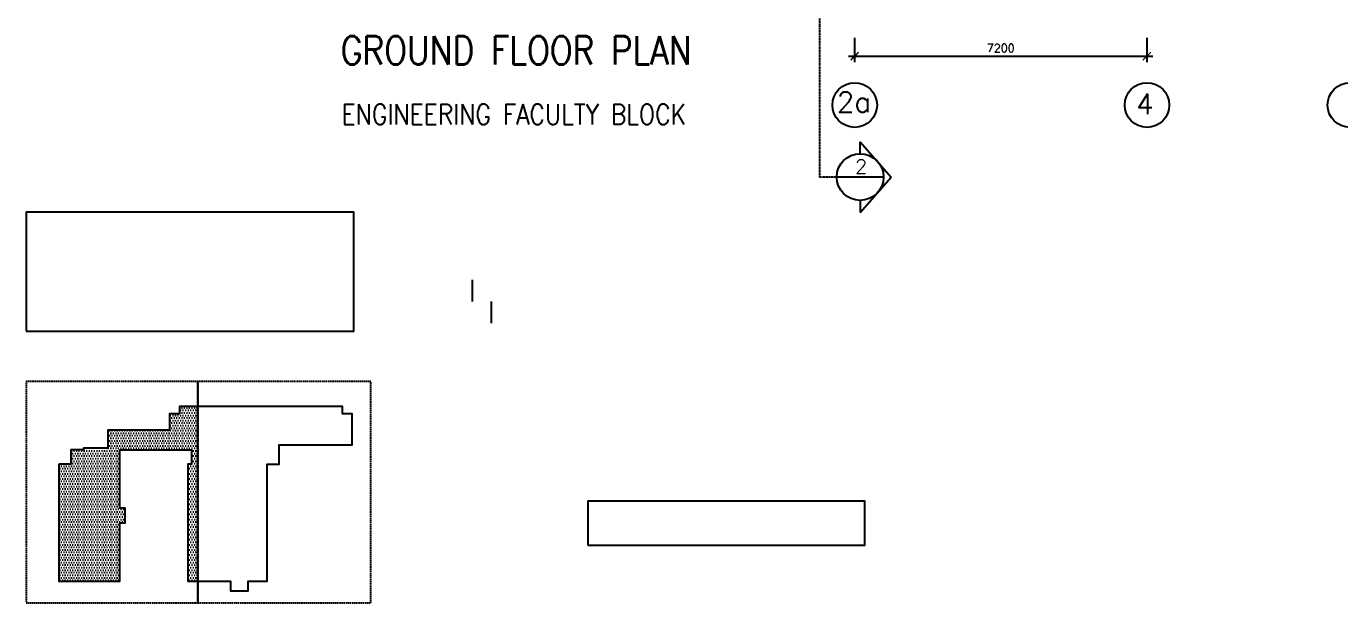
# Model space of a CAD drawing. Header units: feet. Extents: x 1407108 to 2957709, y -1501070 to -681589.
# Drawn here: x 1407108 to 1439465, y -858763 to -844558 of the extents above; entities that cross this region are included whole.
import ezdxf

# ---------------------------------------------------------------- set-up
doc = ezdxf.new("R2010")
doc.units = ezdxf.units.FT
doc.header["$LTSCALE"] = 13
doc.header["$MEASUREMENT"] = 0
doc.linetypes.add('DASHDOT', pattern=[1, 0.5, -0.25, 0, -0.25])
doc.linetypes.add('DASHED', pattern=[0.75, 0.5, -0.25])
doc.layers.get('0').update_dxf_attribs({"linetype": 'CONTINUOUS'})
for name, color, linetype in [('AR', 7, 'CONTINUOUS'), ('AR1', 7, 'CONTINUOUS'), ('DIM', 7, 'CONTINUOUS'), ('DR', 7, 'CONTINUOUS'), ('GRID-T', 7, 'CONTINUOUS'), ('LINE', 7, 'CONTINUOUS'), ('PL', 5, 'CONTINUOUS')]:
    doc.layers.add(name, color=color, linetype=linetype)
doc.styles.add('ROMANS', font='romans')
doc.styles.get("Standard").update_dxf_attribs({"font": 'ROMANS.SHX'})
doc.dimstyles.new('STANDARD$0', dxfattribs={"dimscale": 0, "dimtxt": 8, "dimasz": 6, "dimexe": 1, "dimexo": 1, "dimgap": 3, "dimtad": 1, "dimdec": 0, "dimlfac": -1, "dimrnd": 1, "dimzin": 0, "dimdsep": 46, "dimtxsty": 'Standard', "dimcen": 0, "dimclrd": 5, "dimclre": 250, "dimadec": 0, "dimazin": 0, "dimtfac": 1, "dimtdec": 4, "dimtofl": 0, "dimtmove": 0, "dimatfit": 3, "dimfxl": 1, "dimtolj": 1, "dimtzin": 0, "dimarcsym": 0})

# ---------------------------------------------------------------- blocks, each defined once
blk = doc.blocks.new('_ARCHTICK')
at = {"color": 0, "linetype": 'ByBlock', "const_width": 0.15}
blk.add_lwpolyline([(-0.5, -0.5), (0.5, 0.5)], dxfattribs=at)
blk = doc.blocks.new('*D186')
at = {"layer": 'DIM', "color": 7, "lineweight": -2, "transparency": 16777216}
for p, q in [((1427515, -844844), (1427515, -845445)), ((1434715, -844844), (1434715, -845445)), ((1427365, -845295), (1434865, -845295))]:
    blk.add_line(p, q, dxfattribs=at)
at = {"layer": 'DIM', "color": 7, "lineweight": -2, "transparency": 16777216, "xscale": 200, "yscale": 200, "zscale": 200, "rotation": 180}
blk.add_blockref('_ARCHTICK', (1427515, -845295), dxfattribs=at)
at = {"layer": 'DIM', "color": 7, "lineweight": -2, "transparency": 16777216, "xscale": 200, "yscale": 200, "zscale": 200}
blk.add_blockref('_ARCHTICK', (1434715, -845295), dxfattribs=at)
at = {"layer": 'DIM', "color": 7, "transparency": 16777216, "insert": (1431115, -845095), "char_height": 200, "attachment_point": 5, "style": 'ROMANS'}
blk.add_mtext('\\A1;7200', dxfattribs=at)

msp = doc.modelspace()

# ---------------------------------------------------------------- hatches: boundary and pattern name
at = {"layer": 'PL', "linetype": 'Continuous'}
h = msp.add_hatch(dxfattribs=at)
h.set_pattern_fill('DOTS', color=0, scale=1000, style=0)
h.set_pattern_definition([(0, (-2590.36, 104.37), (31.25, 62.5), [0, -62.5])])
h.paths.add_polyline_path([(1411179.2, -854991.3), (1411179.2, -855351.3), (1411089.2, -855351.3), (1411089.2, -858231.3), (1411333, -858231.3), (1411333, -853929.3), (1410879.2, -853929.3), (1410879.2, -854105.3), (1410639.2, -854105.3), (1410639.2, -854511.3), (1409121.2, -854511.3), (1409121.2, -854958.3), (1408519.6, -854958.3), (1408519.6, -854991.3), (1408209.2, -854991.3), (1408209.2, -855351.3), (1407909.2, -855351.3), (1407909.2, -858231.3), (1409409.2, -858231.3), (1409409.2, -856791.3), (1409544.2, -856791.3), (1409544.2, -856431.3), (1409409.2, -856430.8), (1409409.2, -854991.3)])

# ---------------------------------------------------------------- linework, layer by layer
at = {"color": 0}
for p, q in [((1418094.9, -850804.7), (1418094.9, -851338.5)), ((1418558, -851338.5), (1418558, -851872.3))]:
    msp.add_line(p, q, dxfattribs=at)
at = {"layer": 'AR', "color": 0, "linetype": 'DASHDOT'}
for p in [(1426648.5, -835931.8), (1427076, -848273.3)]:
    msp.add_line(p, (1426648.5, -848273.3), dxfattribs=at)
at = {"layer": 'AR', "color": 0, "linetype": 'Continuous'}
for p, q in [((1427651, -847698.3), (1427651, -847408.4)), ((1427651, -848848.3), (1427651, -849143.4))]:
    msp.add_line(p, q, dxfattribs=at)
at = {"layer": 'AR', "color": 0}
for p, q in [((1427651, -847408.4), (1428413.3, -848275.9)), ((1428226, -848273.3), (1427076, -848273.3)), ((1427651, -849143.4), (1428413.3, -848275.9))]:
    msp.add_line(p, q, dxfattribs=at)
msp.add_circle((1427651, -848273.3), 575, dxfattribs=at)
at = {"layer": 'DR', "color": 0, "linetype": 'Continuous'}
msp.add_lwpolyline([(1420940, -857340.8), (1427764.7, -857340.8), (1427764.7, -856263.7), (1420940, -856263.7)], close=True, dxfattribs=at)
at = {"layer": 'GRID-T', "color": 0}
for centre in [(1427517.2, -846500.7), (1434717.2, -846500.7), (1439715.2, -846500.7)]:
    msp.add_circle(centre, 550, dxfattribs=at)
at = {"layer": 'LINE', "color": 0, "linetype": 'Continuous'}
msp.add_lwpolyline([(1407107.9, -852072.7), (1415176, -852072.7), (1415176, -849136.6), (1407107.9, -849136.6)], close=True, dxfattribs=at)
at = {"layer": 'PL', "color": 0, "linetype": 'DASHED'}
for points in [[(1407107.9, -858763.1), (1411333, -858763.1), (1411333, -853314.3), (1407107.9, -853314.3)], [(1411333, -858763.1), (1415593.9, -858763.1), (1415593.9, -853314.3), (1411333, -853314.3)]]:
    msp.add_lwpolyline(points, close=True, dxfattribs=at)
at = {"layer": 'PL', "color": 0, "linetype": 'Continuous'}
msp.add_lwpolyline([(1407909.2, -855351.3), (1407909.2, -858231.3), (1409409.2, -858231.3), (1409409.2, -856791.3), (1409544.2, -856791.3), (1409544.2, -856431.3), (1409409.2, -856430.8), (1409409.2, -854991.3), (1411179.2, -854991.3), (1411179.2, -855351.3), (1411089.2, -855351.3), (1411089.2, -858231.3), (1412139.2, -858231.3), (1412139.2, -858471.3), (1412571.2, -858471.3), (1412571.2, -858231.3), (1413039.2, -858231.3), (1413039.2, -855351.3), (1413339.2, -855351.3), (1413339.2, -854871.3), (1415139.2, -854871.3), (1415139.2, -854106.9), (1414899.2, -854106.9), (1414899.2, -853929.3), (1410879.2, -853929.3), (1410879.2, -854105.3), (1410639.2, -854105.3), (1410639.2, -854511.3), (1409121.2, -854511.3), (1409121.2, -854958.3), (1408519.6, -854958.3), (1408519.6, -854991.3), (1408209.2, -854991.3), (1408209.2, -855351.3), (1407909.2, -855351.3)], dxfattribs=at)

# ---------------------------------------------------------------- texts
at = {"color": 0, "style": 'ROMANS', "width": 0.85}
for s, height, p in [('GROUND FLOOR PLAN', 700, (1414855.7, -845500.5)), ('ENGINEERING FACULTY BLOCK', 500, (1414876.3, -846978.5))]:
    msp.add_text(s, height=height, dxfattribs=at).set_placement(p)
at = {"layer": 'AR1', "color": 0, "style": 'ROMANS'}
msp.add_text('2', height=350, dxfattribs=at).set_placement((1427525.8, -848190))
at = {"layer": 'GRID-T', "color": 0, "style": 'ROMANS'}
for s, p in [('2a', (1427077.7, -846673.7)), ('4', (1434452, -846726.5))]:
    msp.add_text(s, height=500, dxfattribs=at).set_placement(p)

# ---------------------------------------------------------------- dimensions: what is measured, and where the dimension line sits
at = {"layer": 'DIM', "color": 0}
dim = msp.add_linear_dim(base=(1434715.4, -845295.5), p1=(1427515.4, -844693.9), p2=(1434715.4, -844693.9), dimstyle='STANDARD$0', override={"dimscale": 100, "dimtxt": 2, "dimasz": 2, "dimexe": 1.5, "dimexo": 1.5, "dimgap": 1, "dimtxsty": 'ROMANS', "dimblk": 'ARCHTICK', "dimdle": 1.5, "dimclrd": 7, "dimclre": 7, "dimclrt": 7, "dimtdec": 0, "dimtmove": 2}, dxfattribs=at)
dim.commit()
dim.dimension.update_dxf_attribs({"geometry": '*D186', "text_midpoint": (1431115.4, -845095.5)})

doc.saveas('drawing.dxf')
